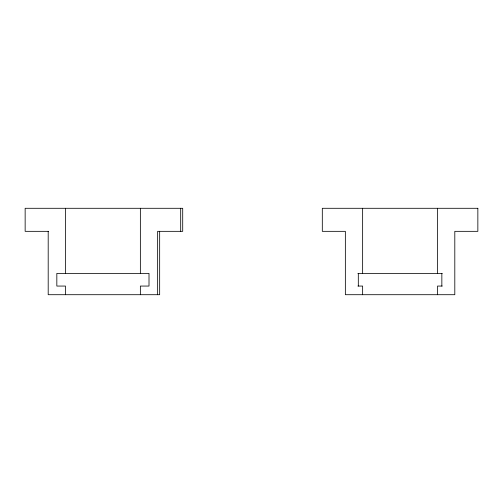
<?xml version="1.0" encoding="UTF-8"?>
<svg xmlns="http://www.w3.org/2000/svg" width="503" height="503" viewBox="0 0 503 503"><rect width="100%" height="100%" fill="white"/><g stroke="black" fill="none" stroke-linecap="round" stroke-linejoin="round"><path stroke-width="0.75" d="M48.672 231.336L25.15 231.336L25.15 208.292L182.708 208.292L182.708 231.336L157.646 231.336L157.646 294.708M357.897 273.393L442.263 273.393M357.922 286.062L362.638 286.062L362.638 294.708M442.238 286.062L437.522 286.062L437.522 294.708M441.848 273.393L441.848 286.062M437.522 208.292L437.522 273.393M362.638 208.292L362.638 273.393M358.312 273.393L358.312 286.062M180.69 208.292L180.69 231.336M159.665 231.336L159.665 294.708L48.194 294.708L48.194 231.336M140.362 208.292L140.362 273.393M140.362 294.708L140.362 286.062L149.007 286.062L149.007 273.393L56.833 273.393L56.833 286.062L65.478 286.062L65.478 294.708M65.478 208.292L65.478 273.393M477.85 208.292L322.31 208.292L322.31 231.336L345.354 231.336L345.354 294.708L454.806 294.708L454.806 231.336L477.85 231.336L477.85 208.292"/></g></svg>
